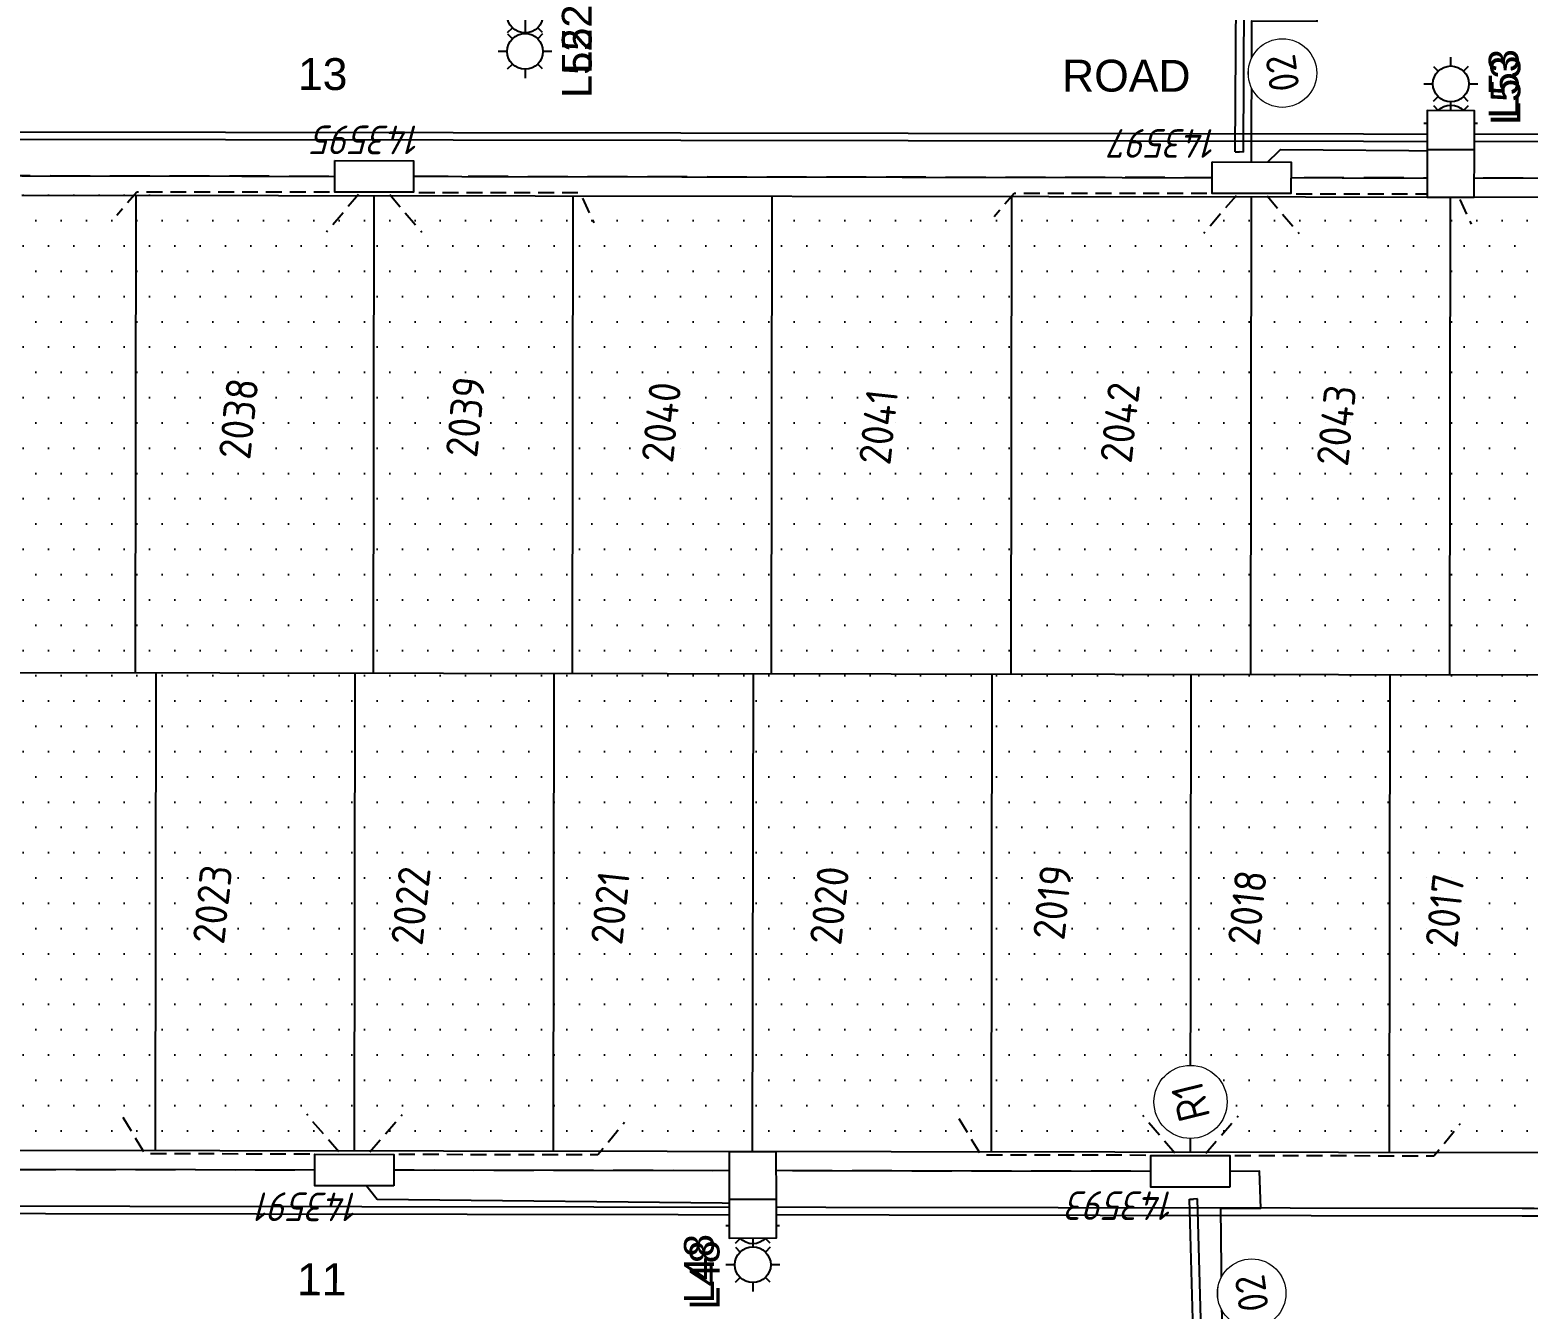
# Model space of a CAD drawing. Extents: x 294483 to 298733, y 6233899 to 6239242.
# Drawn here: x 296407.3 to 296501.4, y 6236481 to 6236561.3 of the extents above; entities that cross this region are included whole.
import ezdxf
from ezdxf.enums import TextEntityAlignment as Align

# ---------------------------------------------------------------- set-up
doc = ezdxf.new("R2010")
doc.units = 0
doc.linetypes.add('DASHED', pattern=[0.75, 0.5, -0.25])
doc.linetypes.add('Trench-Service', pattern=[1.5, 1, -0.5])
for name, color, linetype in [('_User Duct ID', 3, 'Continuous'), ('Duct_SP_NEW', 2, 'Continuous'), ('Equip_SP_SL_NEW', 2, 'Continuous'), ('Mains_LV_NEW_T84', 2, 'Continuous'), ('Notes', 7, 'Continuous'), ('Notes_SL_MISC', 7, 'Continuous'), ('Notes_SP_NEW', 2, 'Continuous'), ('Services_SP_NEW_UG', 2, 'Trench-Service'), ('SupportsOH_SP_TR_HV_LV_SL_EXT', 7, 'Continuous'), ('SupportsUG_SP_LV_NEW', 2, 'Continuous'), ('SupportsUG_SP_LV_SL_NEW', 2, 'Continuous'), ('Trench_SP_NEW', 2, 'Continuous')]:
    doc.layers.add(name, color=color, linetype=linetype)
doc.layers.add('Cadastre Land Parcels_SP_EXT', color=9, linetype='Continuous', lineweight=5)
doc.styles.add('iecARIAL', font='arial.ttf', dxfattribs={"height": 2})
doc.styles.add('ieISOCP', font='isocp.shx')
doc.styles.add('POLE_LABEL', font='arial.ttf')
doc.styles.add('SL_LABEL', font='arial.ttf')
doc.styles.get("Standard").update_dxf_attribs({"font": 'isocp.shx'})
doc.linetypes.add('Cable 4', pattern='A,5.25,-0.1,["o",Standard,S=2,R=0,X=1.5,Y=-0.7],-4', length=9.35)
doc.linetypes.add('Cable New UG', pattern='A,7,-0.25,["x",Standard,S=2,R=0,X=0.2,Y=-0.8],-2.1', length=9.35)

# ---------------------------------------------------------------- blocks, each defined once
blk = doc.blocks.new('PILLAR_NEW')
for tag, height, flags, p in [('ASSET_NUM', 2.5, 8, (2, 4)), ('STREET_CODE', 0.2, 9, (1.5, 2)), ('OWNED_BY', 0.2, 9, (1.5, 1.8)), ('OPERATED_BY', 0.2, 9, (1.5, 1.6))]:
    blk.add_attdef(tag, text='', height=height, dxfattribs=dict(flags=flags)).set_placement(p, align=Align.MIDDLE_LEFT)
blk.add_wipeout([(-2.475, 0.99), (2.475, 0.99), (2.475, -0.99), (-2.475, -0.99)])
at = {"lineweight": -3}
blk.add_lwpolyline([(-2.475, 0.99), (2.475, 0.99), (2.475, -0.99), (-2.475, -0.99)], close=True, dxfattribs=at)
for tag, flags, p in [('STATE', 9, (1.5, 1.2)), ('SUPPORT_TYPE', 9, (1.5, 1)), ('MAINTAINED_BY', 9, (1.5, 1.4)), ('SUBURB', 9, (1.5, 0.2)), ('STREETNAME', 9, (1.5, 0)), ('USAGE', 9, (1.5, 0.8)), ('LEGEND', 9, (1.5, 0.6)), ('PARENT', 9, (1.5, 0.4)), ('Z', 1, (1.5, -0.6)), ('LOCATION', 9, (1.5, -0.2)), ('NOTES', 9, (1.5, -0.4))]:
    blk.add_attdef(tag, text='', height=0.2, dxfattribs=dict(flags=flags)).set_placement(p, align=Align.MIDDLE_LEFT)
blk = doc.blocks.new('*U15')
blk.add_line((0, 0), (0, 0))
for tag, p, flags in [('Z', (0, 0), 1), ('OPERATED_BY', (0, -9.61), 9)]:
    blk.add_attdef(tag, p, '', height=0.2, dxfattribs=dict(flags=flags))
at = {"style": 'SL_LABEL', "flags": 9}
blk.add_attdef('STREET_CODE', text='', height=0.2, dxfattribs=at).set_placement((0, -0.2), align=Align.MIDDLE_LEFT)
for tag, height, flags, p in [('CONSTRUCTED_VOLTAGE', 0.2, 9, (0, -0.4)), ('CONTROL_TYPE', 0.2, 9, (0, -0.6)), ('LANTERN_PURPOSE', 0.2, 9, (0, -0.8)), ('LANTERN_TYPE', 0.2, 9, (0, -1)), ('NO_PHASES', 0.2, 9, (0, -1.2)), ('STATE', 0.2, 9, (0, -2)), ('OPERATING_VOLTAGE', 0.2, 9, (0, -1.4)), ('ORIENTATION', 0.2, 9, (0, -1.6)), ('OWNED_BY', 0.2, 9, (0, -1.8)), ('USAGE', 0.2, 9, (0, -2.2)), ('CEXIST', 0.2, 9, (0, -2.4)), ('CNEW', 0.2, 9, (0, -2.6)), ('LNUMBER', 2.5, 8, (1.2, -2.8)), ('CNUMBER', 0.2, 9, (0, -2.8)), ('CREMOVE', 0.2, 9, (0, -3)), ('CREPLACE', 0.2, 9, (0, -3.2)), ('LKINGHEIGHT', 0.2, 9, (0, -3.4)), ('LBRACKET', 0.2, 9, (0, -3.6)), ('LBRACKETVOCAB', 0.2, 9, (0, -3.8)), ('LCATEGORY', 0.2, 9, (0, -4)), ('LCHARGE1', 0.2, 9, (0, -4.2)), ('LCHARGE1PERCENT', 0.2, 9, (0, -4.4)), ('LCHARGE2', 0.2, 9, (0, -4.6)), ('LCHARGE2PERCENT', 0.2, 9, (0, -4.8)), ('LCHARGE3', 0.2, 9, (0, -5)), ('LCHARGE3PERCENT', 0.2, 9, (0, -5.2)), ('LEXIST', 0.2, 9, (0, -5.4)), ('LLAMP', 0.2, 9, (0, -5.6)), ('LLAMPVOCAB', 0.2, 9, (0, -5.8)), ('LMAST', 0.2, 9, (0, -6)), ('LMASTVOCAB', 0.2, 9, (0, -6.2)), ('LNEW', 0.2, 9, (0, -6.4)), ('LANTNUMBER', 0.2, 9, (0, -6.6)), ('LOUTREACH', 0.2, 9, (0, -7)), ('LOUTREACHVOCAB', 0.2, 9, (0, -7.2)), ('LRATECODE', 0.2, 9, (0, -7.4)), ('LREMOVE', 0.2, 9, (0, -7.6)), ('SUBURB', 0.2, 9, (0, -8.6)), ('STREETNAME', 0.2, 9, (0, -8.8)), ('LREPLACE', 0.2, 9, (0, -7.8)), ('LTYPE', 0.2, 9, (0, -8)), ('LTYPEVOCAB', 0.2, 9, (0, -8.2)), ('LEGEND', 0.2, 9, (0, -8.4)), ('LOCATION', 0.2, 9, (0, -9)), ('NOTES', 0.2, 9, (0, -9.2)), ('MAINTAINED_BY', 0.2, 9, (0, -9.86))]:
    blk.add_attdef(tag, text='', height=height, dxfattribs=dict(flags=flags)).set_placement(p, align=Align.MIDDLE_LEFT)
at = {"color": 82, "lineweight": 25, "true_color": 0x23df20}
blk.add_wipeout([(0, 5.72), (-0.43, 5.65), (-0.86, 5.45), (-1.18, 5.14), (-1.35, 4.86), (-1.5, 4.22), (-1.33, 3.53), (-1.06, 3.16), (-0.61, 2.85), (0, 2.72), (0.67, 2.87), (1.06, 3.16), (1.35, 3.57), (1.5, 4.22), (1.39, 4.77), (1.06, 5.28), (0.64, 5.58)], dxfattribs=at)
for p, q in [((0, 5.72), (0, 6.47)), ((-1.46, 5.68), (-1.06, 5.28)), ((1.46, 5.68), (1.06, 5.28)), ((-2.25, 4.22), (-1.5, 4.22)), ((1.5, 4.22), (2.25, 4.22)), ((-1.46, 2.76), (-1.06, 3.16)), ((0, 0), (0, 2.72)), ((1.46, 2.76), (1.06, 3.16))]:
    blk.add_line(p, q)
blk.add_circle((0, 4.22), 1.5)
blk = doc.blocks.new('COLUMN_NEW')
for tag, height, flags, p in [('ASSET_NUM', 2.5, 8, (2, 2)), ('Z', 0.2, 1, (1.5, -2.8)), ('LOCATION', 0.2, 9, (1.5, -2.2)), ('NOTES', 0.2, 9, (1.5, -2.4)), ('LABEL_ALIGNMENT', 0.2, 9, (1.5, -2.6))]:
    blk.add_attdef(tag, text='', height=height, dxfattribs=dict(flags=flags)).set_placement(p, align=Align.MIDDLE_LEFT)
blk.add_wipeout([(-1.485, -1.485), (1.485, -1.485), (1.485, 1.485), (-1.485, 1.485)])
at = {"lineweight": -3}
blk.add_lwpolyline([(-1.485, -1.485), (1.485, -1.485), (1.485, 1.485), (-1.485, 1.485)], close=True, dxfattribs=at)
at = {"style": 'POLE_LABEL', "flags": 9}
blk.add_attdef('STRUCTURE_PLANT_NUMBER', text='', height=0.2, dxfattribs=at).set_placement((1.5, 0.242), align=Align.MIDDLE_LEFT)
at = {"flags": 9}
for tag, p in [('STREET_CODE', (1.5, 0)), ('STATE', (1.5, -1)), ('COLUMN_TYPE', (1.5, -0.2)), ('OWNED_BY', (1.5, -0.4)), ('OPERATED_BY', (1.5, -0.6)), ('MAINTAINED_BY', (1.5, -0.8)), ('SUBURB', (1.5, -1.8)), ('USAGE', (1.5, -1.2)), ('LEGEND', (1.5, -1.4)), ('PARENT', (1.5, -1.6)), ('STREETNAME', (1.5, -2))]:
    blk.add_attdef(tag, text='', height=0.2, dxfattribs=at).set_placement(p, align=Align.MIDDLE_LEFT)
blk = doc.blocks.new('*U22')
blk.add_line((0, 0), (0, 0))
for tag, p, flags in [('Z', (0, 0), 1), ('OPERATED_BY', (0, -9.61), 9)]:
    blk.add_attdef(tag, p, '', height=0.2, dxfattribs=dict(flags=flags))
at = {"style": 'SL_LABEL', "flags": 9}
blk.add_attdef('STREET_CODE', text='', height=0.2, dxfattribs=at).set_placement((0, -0.2), align=Align.MIDDLE_LEFT)
for tag, height, flags, p in [('CONSTRUCTED_VOLTAGE', 0.2, 9, (0, -0.4)), ('CONTROL_TYPE', 0.2, 9, (0, -0.6)), ('LANTERN_PURPOSE', 0.2, 9, (0, -0.8)), ('LANTERN_TYPE', 0.2, 9, (0, -1)), ('NO_PHASES', 0.2, 9, (0, -1.2)), ('STATE', 0.2, 9, (0, -2)), ('OPERATING_VOLTAGE', 0.2, 9, (0, -1.4)), ('ORIENTATION', 0.2, 9, (0, -1.6)), ('OWNED_BY', 0.2, 9, (0, -1.8)), ('USAGE', 0.2, 9, (0, -2.2)), ('CEXIST', 0.2, 9, (0, -2.4)), ('CNEW', 0.2, 9, (0, -2.6)), ('LNUMBER', 2.5, 8, (1.2, -2.8)), ('CNUMBER', 0.2, 9, (0, -2.8)), ('CREMOVE', 0.2, 9, (0, -3)), ('CREPLACE', 0.2, 9, (0, -3.2)), ('LKINGHEIGHT', 0.2, 9, (0, -3.4)), ('LBRACKET', 0.2, 9, (0, -3.6)), ('LBRACKETVOCAB', 0.2, 9, (0, -3.8)), ('LCATEGORY', 0.2, 9, (0, -4)), ('LCHARGE1', 0.2, 9, (0, -4.2)), ('LCHARGE1PERCENT', 0.2, 9, (0, -4.4)), ('LCHARGE2', 0.2, 9, (0, -4.6)), ('LCHARGE2PERCENT', 0.2, 9, (0, -4.8)), ('LCHARGE3', 0.2, 9, (0, -5)), ('LCHARGE3PERCENT', 0.2, 9, (0, -5.2)), ('LEXIST', 0.2, 9, (0, -5.4)), ('LLAMP', 0.2, 9, (0, -5.6)), ('LLAMPVOCAB', 0.2, 9, (0, -5.8)), ('LMAST', 0.2, 9, (0, -6)), ('LMASTVOCAB', 0.2, 9, (0, -6.2)), ('LNEW', 0.2, 9, (0, -6.4)), ('LANTNUMBER', 0.2, 9, (0, -6.6)), ('LOUTREACH', 0.2, 9, (0, -7)), ('LOUTREACHVOCAB', 0.2, 9, (0, -7.2)), ('LRATECODE', 0.2, 9, (0, -7.4)), ('LREMOVE', 0.2, 9, (0, -7.6)), ('SUBURB', 0.2, 9, (0, -8.6)), ('STREETNAME', 0.2, 9, (0, -8.8)), ('LREPLACE', 0.2, 9, (0, -7.8)), ('LTYPE', 0.2, 9, (0, -8)), ('LTYPEVOCAB', 0.2, 9, (0, -8.2)), ('LEGEND', 0.2, 9, (0, -8.4)), ('LOCATION', 0.2, 9, (0, -9)), ('NOTES', 0.2, 9, (0, -9.2)), ('MAINTAINED_BY', 0.2, 9, (0, -9.86))]:
    blk.add_attdef(tag, text='', height=height, dxfattribs=dict(flags=flags)).set_placement(p, align=Align.MIDDLE_LEFT)
at = {"color": 82, "lineweight": 25, "true_color": 0x23df20}
blk.add_wipeout([(0, 5.72), (-0.43, 5.65), (-0.86, 5.45), (-1.18, 5.14), (-1.35, 4.86), (-1.5, 4.22), (-1.33, 3.53), (-1.06, 3.16), (-0.61, 2.85), (0, 2.72), (0.67, 2.87), (1.06, 3.16), (1.35, 3.57), (1.5, 4.22), (1.39, 4.77), (1.06, 5.28), (0.64, 5.58)], dxfattribs=at)
for p, q in [((0, 5.72), (0, 6.47)), ((-1.46, 5.68), (-1.06, 5.28)), ((1.46, 5.68), (1.06, 5.28)), ((-2.25, 4.22), (-1.5, 4.22)), ((1.5, 4.22), (2.25, 4.22)), ((-1.46, 2.76), (-1.06, 3.16)), ((0, 0), (0, 2.72)), ((1.46, 2.76), (1.06, 3.16))]:
    blk.add_line(p, q)
blk.add_circle((0, 4.22), 1.5)
blk = doc.blocks.new('*U106')
blk.add_line((0, 0), (0, 0))
for tag, p, flags in [('Z', (0, 0), 1), ('OPERATED_BY', (0, -9.61), 9)]:
    blk.add_attdef(tag, p, '', height=0.2, dxfattribs=dict(flags=flags))
at = {"style": 'SL_LABEL', "flags": 9}
blk.add_attdef('STREET_CODE', text='', height=0.2, dxfattribs=at).set_placement((0, -0.2), align=Align.MIDDLE_LEFT)
for tag, height, flags, p in [('CONSTRUCTED_VOLTAGE', 0.2, 9, (0, -0.4)), ('CONTROL_TYPE', 0.2, 9, (0, -0.6)), ('LANTERN_PURPOSE', 0.2, 9, (0, -0.8)), ('LANTERN_TYPE', 0.2, 9, (0, -1)), ('NO_PHASES', 0.2, 9, (0, -1.2)), ('STATE', 0.2, 9, (0, -2)), ('OPERATING_VOLTAGE', 0.2, 9, (0, -1.4)), ('ORIENTATION', 0.2, 9, (0, -1.6)), ('OWNED_BY', 0.2, 9, (0, -1.8)), ('USAGE', 0.2, 9, (0, -2.2)), ('CEXIST', 0.2, 9, (0, -2.4)), ('CNEW', 0.2, 9, (0, -2.6)), ('LNUMBER', 2.5, 8, (1.2, -2.8)), ('CNUMBER', 0.2, 9, (0, -2.8)), ('CREMOVE', 0.2, 9, (0, -3)), ('CREPLACE', 0.2, 9, (0, -3.2)), ('LKINGHEIGHT', 0.2, 9, (0, -3.4)), ('LBRACKET', 0.2, 9, (0, -3.6)), ('LBRACKETVOCAB', 0.2, 9, (0, -3.8)), ('LCATEGORY', 0.2, 9, (0, -4)), ('LCHARGE1', 0.2, 9, (0, -4.2)), ('LCHARGE1PERCENT', 0.2, 9, (0, -4.4)), ('LCHARGE2', 0.2, 9, (0, -4.6)), ('LCHARGE2PERCENT', 0.2, 9, (0, -4.8)), ('LCHARGE3', 0.2, 9, (0, -5)), ('LCHARGE3PERCENT', 0.2, 9, (0, -5.2)), ('LEXIST', 0.2, 9, (0, -5.4)), ('LLAMP', 0.2, 9, (0, -5.6)), ('LLAMPVOCAB', 0.2, 9, (0, -5.8)), ('LMAST', 0.2, 9, (0, -6)), ('LMASTVOCAB', 0.2, 9, (0, -6.2)), ('LNEW', 0.2, 9, (0, -6.4)), ('LANTNUMBER', 0.2, 9, (0, -6.6)), ('LOUTREACH', 0.2, 9, (0, -7)), ('LOUTREACHVOCAB', 0.2, 9, (0, -7.2)), ('LRATECODE', 0.2, 9, (0, -7.4)), ('LREMOVE', 0.2, 9, (0, -7.6)), ('SUBURB', 0.2, 9, (0, -8.6)), ('STREETNAME', 0.2, 9, (0, -8.8)), ('LREPLACE', 0.2, 9, (0, -7.8)), ('LTYPE', 0.2, 9, (0, -8)), ('LTYPEVOCAB', 0.2, 9, (0, -8.2)), ('LEGEND', 0.2, 9, (0, -8.4)), ('LOCATION', 0.2, 9, (0, -9)), ('NOTES', 0.2, 9, (0, -9.2)), ('MAINTAINED_BY', 0.2, 9, (0, -9.86))]:
    blk.add_attdef(tag, text='', height=height, dxfattribs=dict(flags=flags)).set_placement(p, align=Align.MIDDLE_LEFT)
at = {"color": 82, "lineweight": 25, "true_color": 0x23df20}
blk.add_wipeout([(0, 5.72), (-0.43, 5.65), (-0.86, 5.45), (-1.18, 5.14), (-1.35, 4.86), (-1.5, 4.22), (-1.33, 3.53), (-1.06, 3.16), (-0.61, 2.85), (0, 2.72), (0.67, 2.87), (1.06, 3.16), (1.35, 3.57), (1.5, 4.22), (1.39, 4.77), (1.06, 5.28), (0.64, 5.58)], dxfattribs=at)
for p, q in [((0, 5.72), (0, 6.47)), ((-1.46, 5.68), (-1.06, 5.28)), ((1.46, 5.68), (1.06, 5.28)), ((-2.25, 4.22), (-1.5, 4.22)), ((1.5, 4.22), (2.25, 4.22)), ((-1.46, 2.76), (-1.06, 3.16)), ((0, 0), (0, 2.72)), ((1.46, 2.76), (1.06, 3.16))]:
    blk.add_line(p, q)
blk.add_circle((0, 4.22), 1.5)
blk = doc.blocks.new('*U112')
blk.add_line((0, 0), (0, 0))
for tag, p, flags in [('Z', (0, 0), 1), ('OPERATED_BY', (0, -9.61), 9)]:
    blk.add_attdef(tag, p, '', height=0.2, dxfattribs=dict(flags=flags))
at = {"style": 'SL_LABEL', "flags": 9}
blk.add_attdef('STREET_CODE', text='', height=0.2, dxfattribs=at).set_placement((0, -0.2), align=Align.MIDDLE_LEFT)
for tag, height, flags, p in [('CONSTRUCTED_VOLTAGE', 0.2, 9, (0, -0.4)), ('CONTROL_TYPE', 0.2, 9, (0, -0.6)), ('LANTERN_PURPOSE', 0.2, 9, (0, -0.8)), ('LANTERN_TYPE', 0.2, 9, (0, -1)), ('NO_PHASES', 0.2, 9, (0, -1.2)), ('STATE', 0.2, 9, (0, -2)), ('OPERATING_VOLTAGE', 0.2, 9, (0, -1.4)), ('ORIENTATION', 0.2, 9, (0, -1.6)), ('OWNED_BY', 0.2, 9, (0, -1.8)), ('USAGE', 0.2, 9, (0, -2.2)), ('CEXIST', 0.2, 9, (0, -2.4)), ('CNEW', 0.2, 9, (0, -2.6)), ('LNUMBER', 2.5, 8, (1.2, -2.8)), ('CNUMBER', 0.2, 9, (0, -2.8)), ('CREMOVE', 0.2, 9, (0, -3)), ('CREPLACE', 0.2, 9, (0, -3.2)), ('LKINGHEIGHT', 0.2, 9, (0, -3.4)), ('LBRACKET', 0.2, 9, (0, -3.6)), ('LBRACKETVOCAB', 0.2, 9, (0, -3.8)), ('LCATEGORY', 0.2, 9, (0, -4)), ('LCHARGE1', 0.2, 9, (0, -4.2)), ('LCHARGE1PERCENT', 0.2, 9, (0, -4.4)), ('LCHARGE2', 0.2, 9, (0, -4.6)), ('LCHARGE2PERCENT', 0.2, 9, (0, -4.8)), ('LCHARGE3', 0.2, 9, (0, -5)), ('LCHARGE3PERCENT', 0.2, 9, (0, -5.2)), ('LEXIST', 0.2, 9, (0, -5.4)), ('LLAMP', 0.2, 9, (0, -5.6)), ('LLAMPVOCAB', 0.2, 9, (0, -5.8)), ('LMAST', 0.2, 9, (0, -6)), ('LMASTVOCAB', 0.2, 9, (0, -6.2)), ('LNEW', 0.2, 9, (0, -6.4)), ('LANTNUMBER', 0.2, 9, (0, -6.6)), ('LOUTREACH', 0.2, 9, (0, -7)), ('LOUTREACHVOCAB', 0.2, 9, (0, -7.2)), ('LRATECODE', 0.2, 9, (0, -7.4)), ('LREMOVE', 0.2, 9, (0, -7.6)), ('SUBURB', 0.2, 9, (0, -8.6)), ('STREETNAME', 0.2, 9, (0, -8.8)), ('LREPLACE', 0.2, 9, (0, -7.8)), ('LTYPE', 0.2, 9, (0, -8)), ('LTYPEVOCAB', 0.2, 9, (0, -8.2)), ('LEGEND', 0.2, 9, (0, -8.4)), ('LOCATION', 0.2, 9, (0, -9)), ('NOTES', 0.2, 9, (0, -9.2)), ('MAINTAINED_BY', 0.2, 9, (0, -9.86))]:
    blk.add_attdef(tag, text='', height=height, dxfattribs=dict(flags=flags)).set_placement(p, align=Align.MIDDLE_LEFT)
at = {"color": 82, "lineweight": 25, "true_color": 0x23df20}
blk.add_wipeout([(0, 5.72), (-0.43, 5.65), (-0.86, 5.45), (-1.18, 5.14), (-1.35, 4.86), (-1.5, 4.22), (-1.33, 3.53), (-1.06, 3.16), (-0.61, 2.85), (0, 2.72), (0.67, 2.87), (1.06, 3.16), (1.35, 3.57), (1.5, 4.22), (1.39, 4.77), (1.06, 5.28), (0.64, 5.58)], dxfattribs=at)
for p, q in [((0, 5.72), (0, 6.47)), ((-1.46, 5.68), (-1.06, 5.28)), ((1.46, 5.68), (1.06, 5.28)), ((-2.25, 4.22), (-1.5, 4.22)), ((1.5, 4.22), (2.25, 4.22)), ((-1.46, 2.76), (-1.06, 3.16)), ((0, 0), (0, 2.72)), ((1.46, 2.76), (1.06, 3.16))]:
    blk.add_line(p, q)
blk.add_circle((0, 4.22), 1.5)
blk = doc.blocks.new('*U113')
blk.add_line((0, 0), (0, 0))
for tag, p, flags in [('Z', (0, 0), 1), ('OPERATED_BY', (0, -9.61), 9)]:
    blk.add_attdef(tag, p, '', height=0.2, dxfattribs=dict(flags=flags))
at = {"style": 'SL_LABEL', "flags": 9}
blk.add_attdef('STREET_CODE', text='', height=0.2, dxfattribs=at).set_placement((0, -0.2), align=Align.MIDDLE_LEFT)
for tag, height, flags, p in [('CONSTRUCTED_VOLTAGE', 0.2, 9, (0, -0.4)), ('CONTROL_TYPE', 0.2, 9, (0, -0.6)), ('LANTERN_PURPOSE', 0.2, 9, (0, -0.8)), ('LANTERN_TYPE', 0.2, 9, (0, -1)), ('NO_PHASES', 0.2, 9, (0, -1.2)), ('STATE', 0.2, 9, (0, -2)), ('OPERATING_VOLTAGE', 0.2, 9, (0, -1.4)), ('ORIENTATION', 0.2, 9, (0, -1.6)), ('OWNED_BY', 0.2, 9, (0, -1.8)), ('USAGE', 0.2, 9, (0, -2.2)), ('CEXIST', 0.2, 9, (0, -2.4)), ('CNEW', 0.2, 9, (0, -2.6)), ('LNUMBER', 2.5, 8, (1.2, -2.8)), ('CNUMBER', 0.2, 9, (0, -2.8)), ('CREMOVE', 0.2, 9, (0, -3)), ('CREPLACE', 0.2, 9, (0, -3.2)), ('LKINGHEIGHT', 0.2, 9, (0, -3.4)), ('LBRACKET', 0.2, 9, (0, -3.6)), ('LBRACKETVOCAB', 0.2, 9, (0, -3.8)), ('LCATEGORY', 0.2, 9, (0, -4)), ('LCHARGE1', 0.2, 9, (0, -4.2)), ('LCHARGE1PERCENT', 0.2, 9, (0, -4.4)), ('LCHARGE2', 0.2, 9, (0, -4.6)), ('LCHARGE2PERCENT', 0.2, 9, (0, -4.8)), ('LCHARGE3', 0.2, 9, (0, -5)), ('LCHARGE3PERCENT', 0.2, 9, (0, -5.2)), ('LEXIST', 0.2, 9, (0, -5.4)), ('LLAMP', 0.2, 9, (0, -5.6)), ('LLAMPVOCAB', 0.2, 9, (0, -5.8)), ('LMAST', 0.2, 9, (0, -6)), ('LMASTVOCAB', 0.2, 9, (0, -6.2)), ('LNEW', 0.2, 9, (0, -6.4)), ('LANTNUMBER', 0.2, 9, (0, -6.6)), ('LOUTREACH', 0.2, 9, (0, -7)), ('LOUTREACHVOCAB', 0.2, 9, (0, -7.2)), ('LRATECODE', 0.2, 9, (0, -7.4)), ('LREMOVE', 0.2, 9, (0, -7.6)), ('SUBURB', 0.2, 9, (0, -8.6)), ('STREETNAME', 0.2, 9, (0, -8.8)), ('LREPLACE', 0.2, 9, (0, -7.8)), ('LTYPE', 0.2, 9, (0, -8)), ('LTYPEVOCAB', 0.2, 9, (0, -8.2)), ('LEGEND', 0.2, 9, (0, -8.4)), ('LOCATION', 0.2, 9, (0, -9)), ('NOTES', 0.2, 9, (0, -9.2)), ('MAINTAINED_BY', 0.2, 9, (0, -9.86))]:
    blk.add_attdef(tag, text='', height=height, dxfattribs=dict(flags=flags)).set_placement(p, align=Align.MIDDLE_LEFT)
at = {"color": 82, "lineweight": 25, "true_color": 0x23df20}
blk.add_wipeout([(0, 5.72), (-0.43, 5.65), (-0.86, 5.45), (-1.18, 5.14), (-1.35, 4.86), (-1.5, 4.22), (-1.33, 3.53), (-1.06, 3.16), (-0.61, 2.85), (0, 2.72), (0.67, 2.87), (1.06, 3.16), (1.35, 3.57), (1.5, 4.22), (1.39, 4.77), (1.06, 5.28), (0.64, 5.58)], dxfattribs=at)
for p, q in [((0, 5.72), (0, 6.47)), ((-1.46, 5.68), (-1.06, 5.28)), ((1.46, 5.68), (1.06, 5.28)), ((-2.25, 4.22), (-1.5, 4.22)), ((1.5, 4.22), (2.25, 4.22)), ((-1.46, 2.76), (-1.06, 3.16)), ((0, 0), (0, 2.72)), ((1.46, 2.76), (1.06, 3.16))]:
    blk.add_line(p, q)
blk.add_circle((0, 4.22), 1.5)
blk = doc.blocks.new('DUCT_INDICATOR')
at = {"color": 7, "lineweight": 9}
blk.add_attdef('CODE', text='', height=1.8, dxfattribs=at).set_placement((-4.4, 4.91), align=Align.MIDDLE_CENTER)
at = {"color": 7, "linetype": 'Continuous'}
blk.add_wipeout([(0, 2.87), (-0.98, 2.7), (-1.6, 2.39), (-2.18, 1.88), (-2.67, 1.06), (-2.87, 0), (-2.74, -0.87), (-2.4, -1.58), (-1.97, -2.09), (-1.13, -2.64), (-0.48, -2.83), (0.75, -2.78), (1.67, -2.34), (2.39, -1.59), (2.69, -1), (2.84, -0.42), (2.87, 0), (2.82, 0.56), (2.68, 1.05), (2.49, 1.44), (2.19, 1.86), (1.81, 2.23), (1.32, 2.55), (0.85, 2.75)], dxfattribs=at)
at = {"color": 7, "lineweight": 18}
blk.add_circle((0, 0), 2.87, dxfattribs=at)
at = {"color": 7, "lineweight": 9, "flags": 1}
blk.add_attdef('Z', (0, 0), '', height=0.2, dxfattribs=at)

msp = doc.modelspace()

# ---------------------------------------------------------------- hatches: boundary and pattern name
at = {"layer": 'Notes'}
h = msp.add_hatch(dxfattribs=at)
h.set_pattern_fill('DOTS', color=256)
h.paths.add_polyline_path([(296400.2418, 6236520.92431), (296387.74181, 6236520.94278), (296387.6975, 6236490.94284), (296389.18196, 6236490.94478), (296389.18196, 6236490.94062), (296400.19748, 6236490.92434)], flags=17)
h.paths.add_polyline_path([(296413.97532, 6236550.90406), (296406.79533, 6236550.91466), (296398.92534, 6236550.92629), (296398.88103, 6236520.92632), (296400.2418, 6236520.92431), (296413.93101, 6236520.90409)], flags=0)
h.paths.add_polyline_path([(296398.92534, 6236550.92629), (296386.42535, 6236550.94475), (296386.38104, 6236520.94479), (296398.88103, 6236520.92632)], flags=16)
h.paths.add_polyline_path([(296413.97532, 6236550.90406), (296406.79533, 6236550.91466), (296398.92534, 6236550.92629), (296398.88103, 6236520.92632), (296413.93101, 6236520.90409)], flags=16)
h = msp.add_hatch(dxfattribs=at)
h.set_pattern_fill('DOTS', color=256)
h.paths.add_polyline_path([(296415.24178, 6236520.90215), (296400.2418, 6236520.92431), (296400.19748, 6236490.92434), (296415.19747, 6236490.90219)], flags=17)
h.paths.add_polyline_path([(296428.92531, 6236550.88198), (296413.97532, 6236550.90406), (296413.93101, 6236520.90409), (296415.24178, 6236520.90215), (296427.74177, 6236520.88369), (296428.88099, 6236520.88201)], flags=16)
h.paths.add_polyline_path([(296413.97532, 6236550.90406), (296406.79533, 6236550.91466), (296398.92534, 6236550.92629), (296398.88103, 6236520.92632), (296400.2418, 6236520.92431), (296413.93101, 6236520.90409)], flags=0)
h.paths.add_polyline_path([(296413.97532, 6236550.90406), (296406.79533, 6236550.91466), (296398.92534, 6236550.92629), (296398.88103, 6236520.92632), (296413.93101, 6236520.90409)], flags=16)
h = msp.add_hatch(dxfattribs=at)
h.set_pattern_fill('DOTS', color=256)
h.paths.add_polyline_path([(296428.92531, 6236550.88198), (296413.97532, 6236550.90406), (296413.93101, 6236520.90409), (296415.24178, 6236520.90215), (296427.74177, 6236520.88369), (296428.88099, 6236520.88201)], flags=16)
h.paths.add_polyline_path([(296441.42529, 6236550.86351), (296428.92531, 6236550.88198), (296428.88099, 6236520.88201), (296440.24175, 6236520.86523), (296441.38098, 6236520.86354)], flags=17)
h = msp.add_hatch(dxfattribs=at)
h.set_pattern_fill('DOTS', color=256)
h.paths.add_polyline_path([(296440.24175, 6236520.86523), (296427.74177, 6236520.88369), (296427.69745, 6236490.88372), (296440.19744, 6236490.86526)], flags=17)
h.paths.add_polyline_path([(296428.92531, 6236550.88198), (296413.97532, 6236550.90406), (296413.93101, 6236520.90409), (296415.24178, 6236520.90215), (296427.74177, 6236520.88369), (296428.88099, 6236520.88201)], flags=16)
h = msp.add_hatch(dxfattribs=at)
h.set_pattern_fill('DOTS', color=256)
h.paths.add_polyline_path([(296427.74177, 6236520.88369), (296415.24178, 6236520.90215), (296415.19747, 6236490.90219), (296427.69745, 6236490.88372)], flags=17)
h.paths.add_polyline_path([(296428.92531, 6236550.88198), (296413.97532, 6236550.90406), (296413.93101, 6236520.90409), (296415.24178, 6236520.90215), (296427.74177, 6236520.88369), (296428.88099, 6236520.88201)], flags=16)
h = msp.add_hatch(dxfattribs=at)
h.set_pattern_fill('DOTS', color=256)
h.paths.add_polyline_path([(296453.92528, 6236550.84505), (296441.42529, 6236550.86351), (296441.38098, 6236520.86354), (296452.74174, 6236520.84676), (296453.88097, 6236520.84508)], flags=17)
h = msp.add_hatch(dxfattribs=at)
h.set_pattern_fill('DOTS', color=256)
h.paths.add_polyline_path([(296468.97526, 6236550.82282), (296453.92528, 6236550.84505), (296453.88097, 6236520.84508), (296467.74172, 6236520.82461), (296468.93095, 6236520.82285)], flags=17)
h = msp.add_hatch(dxfattribs=at)
h.set_pattern_fill('DOTS', color=256)
h.paths.add_polyline_path([(296484.02525, 6236550.80059), (296468.97526, 6236550.82282), (296468.93095, 6236520.82285), (296480.24171, 6236520.80614), (296483.98093, 6236520.80062)], flags=17)
h = msp.add_hatch(dxfattribs=at)
h.set_pattern_fill('DOTS', color=256)
h.paths.add_polyline_path([(296496.52523, 6236550.78212), (296484.02525, 6236550.80059), (296483.98093, 6236520.80062), (296492.74169, 6236520.78768), (296496.48092, 6236520.78215)], flags=17)
h = msp.add_hatch(dxfattribs=at)
h.set_pattern_fill('DOTS', color=256)
h.paths.add_polyline_path([(296516.42521, 6236550.75273), (296496.52523, 6236550.78212), (296496.48092, 6236520.78215), (296505.24168, 6236520.76921), (296510.328, 6236520.5931), (296513.31034, 6236535.34512)])
h = msp.add_hatch(dxfattribs=at)
h.set_pattern_fill('DOTS', color=256)
h.paths.add_polyline_path([(296452.74174, 6236520.84676), (296440.24175, 6236520.86523), (296440.19744, 6236490.86526), (296452.69742, 6236490.8468)], flags=17)
h = msp.add_hatch(dxfattribs=at)
h.set_pattern_fill('DOTS', color=256)
h.paths.add_polyline_path([(296467.74172, 6236520.82461), (296452.74174, 6236520.84676), (296452.69742, 6236490.8468), (296467.69741, 6236490.82464)], flags=17)
h = msp.add_hatch(dxfattribs=at)
h.set_pattern_fill('DOTS', color=256)
h.paths.add_polyline_path([(296480.24171, 6236520.80614), (296467.74172, 6236520.82461), (296467.69741, 6236490.82464), (296480.19739, 6236490.80617)], flags=17)
h = msp.add_hatch(dxfattribs=at)
h.set_pattern_fill('DOTS', color=256)
h.paths.add_polyline_path([(296492.74169, 6236520.78768), (296480.24171, 6236520.80614), (296480.19739, 6236490.80617), (296492.69738, 6236490.78771)], flags=17)
h = msp.add_hatch(dxfattribs=at)
h.set_pattern_fill('DOTS', color=256)
h.paths.add_polyline_path([(296505.24168, 6236520.76921), (296492.74169, 6236520.78768), (296492.69738, 6236490.78771), (296504.19027, 6236490.77073), (296505.19728, 6236490.7101)])

# ---------------------------------------------------------------- linework, layer by layer
at = {"layer": 'Cadastre Land Parcels_SP_EXT'}
for p, q in [((296406.79533, 6236550.91466), (296536.63619, 6236550.72287)), ((296413.93101, 6236520.90409), (296413.97532, 6236550.90406)), ((296428.88099, 6236520.88201), (296428.92531, 6236550.88198)), ((296441.38098, 6236520.86354), (296441.42529, 6236550.86351)), ((296453.88097, 6236520.84508), (296453.92528, 6236550.84505)), ((296468.93095, 6236520.82285), (296468.97526, 6236550.82282)), ((296483.98093, 6236520.80062), (296484.02525, 6236550.80059)), ((296496.48092, 6236520.78215), (296496.52523, 6236550.78212)), ((296505.24168, 6236520.76921), (296343.88109, 6236521.00756)), ((296415.19747, 6236490.90687), (296415.24179, 6236520.90684)), ((296427.69746, 6236490.88841), (296427.74177, 6236520.88838)), ((296440.19744, 6236490.86994), (296440.24176, 6236520.86991)), ((296452.69743, 6236490.85148), (296452.74175, 6236520.85145)), ((296467.69741, 6236490.82932), (296467.74173, 6236520.82929)), ((296480.1974, 6236490.81086), (296480.24172, 6236520.81083)), ((296492.69739, 6236490.7924), (296492.7417, 6236520.79236)), ((296504.19027, 6236490.77073), (296348.88342, 6236491.00014))]:
    msp.add_line(p, q, dxfattribs=at)
at = {"layer": 'Duct_SP_NEW'}
for p, q in [((296483.00271, 6236553.6205), (296483.053, 6236563.30298)), ((296483.5227, 6236553.6178), (296483.573, 6236563.30028)), ((296483.00271, 6236553.6205), (296483.2627, 6236553.61915)), ((296483.5227, 6236553.6178), (296483.2627, 6236553.61915)), ((296480.12121, 6236487.86121), (296480.38111, 6236487.86845)), ((296480.4514, 6236476.00489), (296480.12121, 6236487.86121)), ((296480.64101, 6236487.87569), (296480.38111, 6236487.86845)), ((296480.9712, 6236476.01937), (296480.64101, 6236487.87569))]:
    msp.add_line(p, q, dxfattribs=at)
at = {"layer": 'Mains_LV_NEW_T84', "color": 170, "linetype": 'Cable New UG', "ltscale": 0.75}
for p, q in [((296406.7971, 6236552.11466), (296536.63796, 6236551.92287)), ((296480.1967, 6236489.60617), (296348.9525, 6236489.80004))]:
    msp.add_line(p, q, dxfattribs=at)
at = {"layer": 'Mains_LV_NEW_T84', "color": 170, "linetype": 'Cable New UG', "ltscale": 0.75, "flags": 128}
msp.add_lwpolyline([(296484.03003, 6236552.00055), (296484.04458, 6236561.84603), (296488.15433, 6236561.82454), (296488.21769, 6236565.56934), (296480.81901, 6236565.59097)], dxfattribs=at)
at = {"layer": 'Mains_LV_NEW_T84', "color": 150, "linetype": 'Cable 4', "ltscale": 0.5, "flags": 128}
for points in [[(296484.03003, 6236552.00055), (296485.84051, 6236553.76794), (296496.5742, 6236553.69929), (296496.5742, 6236553.69929), (296496.5742, 6236553.69929), (296496.5742, 6236553.69929)], [(296427.67333, 6236489.68376), (296429.10664, 6236487.8621), (296452.7419, 6236487.61613), (296452.7419, 6236487.61613), (296452.7419, 6236487.61613), (296452.7419, 6236487.61613)]]:
    msp.add_lwpolyline(points, dxfattribs=at)
at = {"layer": 'Mains_LV_NEW_T84', "color": 170, "linetype": 'Cable New UG', "ltscale": 0.75}
msp.add_lwpolyline([(296482.22574, 6236476.11016), (296482.10231, 6236487.30337), (296484.60539, 6236487.29967), (296484.51987, 6236489.63148), (296480.17327, 6236489.60621)], dxfattribs=at)
at = {"layer": 'Notes'}
for p, q in [((296413.93101, 6236520.90409), (296413.97532, 6236550.90406)), ((296441.38098, 6236520.86354), (296441.42529, 6236550.86351)), ((296453.88097, 6236520.84508), (296453.92528, 6236550.84505)), ((296468.93095, 6236520.82285), (296468.97526, 6236550.82282)), ((296505.24168, 6236520.76921), (296343.88109, 6236521.00756)), ((296415.19747, 6236490.90687), (296415.24179, 6236520.90684)), ((296440.19744, 6236490.86994), (296440.24176, 6236520.86991)), ((296467.69741, 6236490.82932), (296467.74173, 6236520.82929)), ((296492.69739, 6236490.7924), (296492.7417, 6236520.79236))]:
    msp.add_line(p, q, dxfattribs=at)
at = {"layer": 'Notes', "color": 254, "true_color": 0xd1d1d1, "flags": 128}
for points in [[(296533.94281, 6236554.67684), (296376.67298, 6236554.90914, -0.15972766), (296344.69001, 6236565.44611, 0.30010258), (296334.2974, 6236565.98633, -0.08060361), (296310.69151, 6236556.8221, 0.41088879), (296303.39115, 6236545.71895), (296307.25603, 6236526.4635, -0.01351797), (296313.19194, 6236492.09972, 0.40616914), (296323.64229, 6236484.07), (296343.00894, 6236486.33593, -0.02949592), (296355.2542, 6236487.04077), (296501.0158, 6236486.82543, -0.01466629), (296507.1157, 6236486.63745)], [(296507.14274, 6236487.08663, 0.01466629), (296501.01646, 6236487.27543), (296355.25486, 6236487.49077, 0.02949592), (296342.95664, 6236486.78288), (296323.59, 6236484.51695, -0.40616914), (296313.63729, 6236492.16431, 0.01351797), (296307.69723, 6236526.55205), (296303.83235, 6236545.8075, -0.41088879), (296310.78507, 6236556.38193, 0.08060361), (296334.52534, 6236565.59833, -0.30010258), (296344.42306, 6236565.08384, 0.15972766), (296376.67231, 6236554.45914), (296533.94214, 6236554.22684)]]:
    msp.add_lwpolyline(points, format="xyb", dxfattribs=at)
at = {"layer": 'Services_SP_NEW_UG', "flags": 128}
for points in [[(296428.9301, 6236552.08194), (296426.45364, 6236551.09559), (296426.45362, 6236551.08559), (296414.02622, 6236551.10058), (296412.76991, 6236549.63452)], [(296428.9301, 6236552.08194), (296425.92493, 6236548.58637)], [(296428.9301, 6236552.08194), (296431.92492, 6236548.57751)], [(296428.9301, 6236552.08194), (296431.40363, 6236551.08828), (296431.40362, 6236551.07828), (296441.83868, 6236551.06556), (296442.71473, 6236549.17226)], [(296484.03003, 6236552.00055), (296481.55358, 6236551.0142), (296481.55356, 6236551.0042), (296469.12616, 6236551.01919), (296467.86985, 6236549.55313)], [(296484.03003, 6236552.00055), (296481.02487, 6236548.50498)], [(296484.03003, 6236552.00055), (296487.02486, 6236548.49612)], [(296484.03003, 6236552.00055), (296486.50357, 6236551.00689), (296486.50356, 6236550.99689), (296496.93862, 6236550.98417), (296497.81467, 6236549.09087)], [(296427.68505, 6236489.68843), (296425.21152, 6236490.68208), (296425.21153, 6236490.69208), (296414.54441, 6236490.70784), (296413.02954, 6236493.21649)], [(296427.68505, 6236489.68843), (296424.69023, 6236493.19285)], [(296427.68505, 6236489.68843), (296430.69022, 6236493.18399)], [(296427.68505, 6236489.68843), (296430.16151, 6236490.67477), (296430.16153, 6236490.68477), (296442.97776, 6236490.66584), (296444.64945, 6236492.69347)], [(296480.185, 6236489.61088), (296477.71146, 6236490.60453), (296477.71147, 6236490.61453), (296467.04436, 6236490.63029), (296465.52949, 6236493.13894)], [(296480.185, 6236489.61088), (296477.19017, 6236493.1153)], [(296480.185, 6236489.61088), (296483.19016, 6236493.10644)], [(296480.185, 6236489.61088), (296482.66145, 6236490.59722), (296482.66147, 6236490.60722), (296495.4777, 6236490.58829), (296497.1494, 6236492.61592)]]:
    msp.add_lwpolyline(points, dxfattribs=at)
at = {"layer": 'Trench_SP_NEW', "color": 160, "linetype": 'DASHED', "ltscale": 5}
msp.add_line((296480.1967, 6236489.60617), (296348.9525, 6236489.80004), dxfattribs=at)
at = {"layer": 'Trench_SP_NEW', "color": 160, "linetype": 'DASHED', "ltscale": 5, "flags": 128}
msp.add_lwpolyline([(296552.47524, 6236542.54783), (296546.97471, 6236551.30256), (296536.63796, 6236551.92287), (296406.7971, 6236552.11466), (296376.66895, 6236552.15917, -0.14901783), (296344.96278, 6236561.88101), (296344.96278, 6236561.88101)], format="xyb", dxfattribs=at)

# ---------------------------------------------------------------- texts
at = {"layer": 'Notes', "style": 'iecARIAL'}
for s, p in [('ROAD                             13', (296393.56099, 6236557.57434)), ('ROAD                             11', (296393.49884, 6236481.88928))]:
    msp.add_text(s, height=2, rotation=359.8897571, dxfattribs=at).set_placement(p)
at = {"layer": 'Notes', "linetype": 'Continuous', "lineweight": 25, "style": 'ieISOCP'}
for s, p in [('2038', (296421.1348, 6236534.24513)), ('2039', (296435.38599, 6236534.36936)), ('2040', (296447.6863, 6236534.03738)), ('2042', (296476.49166, 6236534.01461)), ('2043', (296490.07796, 6236533.82091)), ('2041', (296461.33971, 6236533.89972)), ('2023', (296419.50205, 6236503.80706)), ('2022', (296431.95775, 6236503.7327)), ('2020', (296458.25201, 6236503.75026)), ('2019', (296472.2677, 6236504.06639)), ('2021', (296444.50202, 6236503.77043)), ('2018', (296484.50198, 6236503.71182)), ('2017', (296496.91339, 6236503.58141))]:
    msp.add_text(s, height=2, rotation=83.83, dxfattribs=at).set_placement(p)

# ---------------------------------------------------------------- next in the draw order: block references
at = {"layer": 'Equip_SP_SL_NEW', "linetype": 'Continuous'}
ref = msp.add_blockref('*U22', (296438.4049, 6236565.38299), dxfattribs=dict(at, xscale=0.75, yscale=0.75, zscale=0.75, rotation=179.9999999583411))
ref.add_attrib('ASSET_NUM', 'L52', dxfattribs={"layer": 'SupportsOH_SP_TR_HV_LV_SL_EXT', "height": 1.875, "rotation": 90, "style": 'SL_LABEL'}).set_placement((296441.65318, 6236558.51568), align=Align.MIDDLE_LEFT)
ref = msp.add_blockref('*U22', (296496.53444, 6236552.2671), dxfattribs=dict(at, xscale=0.7500000000000001, yscale=0.7500000000000001, zscale=0.7500000000000001, rotation=359.9153666188262))
ref.add_attrib('ASSET_NUM', 'L53', dxfattribs={"layer": 'SupportsOH_SP_TR_HV_LV_SL_EXT', "height": 1.875, "rotation": 90, "style": 'SL_LABEL'}).set_placement((296499.85762, 6236555.71399), align=Align.MIDDLE_LEFT)
ref = msp.add_blockref('*U15', (296452.69882, 6236489.35714), dxfattribs=dict(at, xscale=0.75, yscale=0.75, zscale=0.75, rotation=180.0748267051431))
ref.add_attrib('ASSET_NUM', 'L48', dxfattribs={"layer": 'SupportsOH_SP_TR_HV_LV_SL_EXT', "height": 1.875, "rotation": 90, "style": 'SL_LABEL'}).set_placement((296449.32131, 6236481.30906), align=Align.MIDDLE_LEFT)
at = {"layer": 'Notes_SP_NEW', "color": 7, "lineweight": 15, "ltscale": 0.5}
ref = msp.add_blockref('DUCT_INDICATOR', (296484.03708, 6236481.95731), dxfattribs=dict(at, xscale=0.7500000000000001, yscale=0.7500000000000001, rotation=97.92029193187237))
ref.add_attrib('CODE', '02', dxfattribs={"color": 7, "height": 1.875, "rotation": 97.9202919, "style": 'ieISOCP'}).set_placement((296484.03708, 6236481.95731), align=Align.MIDDLE_CENTER)
at = {"layer": 'SupportsUG_SP_LV_NEW'}
ref = msp.add_blockref('PILLAR_NEW', (296428.9301, 6236552.08194), dxfattribs=dict(at, rotation=359.9153666939516))
ref.add_attrib('ASSET_NUM', '143595', dxfattribs={"height": 1.8, "rotation": 180, "oblique": 15}).set_placement((296428.5719, 6236554.38248), align=Align.MIDDLE_CENTER)
ref = msp.add_blockref('PILLAR_NEW', (296484.03003, 6236552.00055), dxfattribs=dict(at, rotation=359.9153666939516))
ref.add_attrib('ASSET_NUM', '143597', dxfattribs={"height": 1.8, "rotation": 180, "oblique": 15}).set_placement((296478.59877, 6236554.15859), align=Align.MIDDLE_CENTER)
ref = msp.add_blockref('PILLAR_NEW', (296427.68505, 6236489.68843), dxfattribs=dict(at, rotation=179.9153666746381))
ref.add_attrib('ASSET_NUM', '143591', dxfattribs={"height": 1.8, "rotation": 179.9153667, "oblique": 15}).set_placement((296424.87611, 6236487.38792), align=Align.MIDDLE_CENTER)
ref = msp.add_blockref('PILLAR_NEW', (296480.185, 6236489.61088), dxfattribs=dict(at, rotation=179.9153666746381))
ref.add_attrib('ASSET_NUM', '143593', dxfattribs={"height": 1.8, "rotation": 179.9153667, "oblique": 15}).set_placement((296475.92923, 6236487.46249), align=Align.MIDDLE_CENTER)

# ---------------------------------------------------------------- next in the draw order: linework, layer by layer
at = {"layer": 'Notes'}
for p, q in [((296428.88099, 6236520.88201), (296428.92531, 6236550.88198)), ((296483.98093, 6236520.80062), (296484.02525, 6236550.80059)), ((296427.69746, 6236490.88841), (296427.74177, 6236520.88838)), ((296480.1974, 6236490.81086), (296480.24172, 6236520.81083))]:
    msp.add_line(p, q, dxfattribs=at)

# ---------------------------------------------------------------- next in the draw order: block references
at = {"layer": 'Notes_SL_MISC', "color": 2}
ref = msp.add_blockref('*U113', (296438.40446, 6236563.10082), dxfattribs=dict(at, xscale=0.75, yscale=0.75, zscale=0.75, rotation=179.9999999583411))
ref.add_attrib('ASSET_NUM', 'L52', dxfattribs={"layer": 'SupportsOH_SP_TR_HV_LV_SL_EXT', "height": 1.875, "rotation": 90, "style": 'SL_LABEL'}).set_placement((296441.65318, 6236557.00568), align=Align.MIDDLE_LEFT)
ref = msp.add_blockref('*U106', (296452.70157, 6236486.91228), dxfattribs=dict(at, xscale=0.75, yscale=0.75, zscale=0.75, rotation=180.0748267051431))
ref.add_attrib('ASSET_NUM', 'L48', dxfattribs={"layer": 'SupportsOH_SP_TR_HV_LV_SL_EXT', "height": 1.875, "rotation": 90, "style": 'SL_LABEL'}).set_placement((296449.67719, 6236480.91308), align=Align.MIDDLE_LEFT)

# ---------------------------------------------------------------- next in the draw order: texts
at = {"layer": 'Notes', "style": 'iecARIAL'}
msp.add_text('ROAD                             13', height=2, rotation=359.8897571, dxfattribs=at).set_placement((296472.1241, 6236557.41656))

# ---------------------------------------------------------------- next in the draw order: block references
at = {"layer": 'Notes_SL_MISC', "color": 2}
ref = msp.add_blockref('*U112', (296496.53786, 6236554.73022), dxfattribs=dict(at, xscale=0.7500000000000001, yscale=0.7500000000000001, zscale=0.7500000000000001, rotation=359.9153666188262))
ref.add_attrib('ASSET_NUM', 'L53', dxfattribs={"layer": 'SupportsOH_SP_TR_HV_LV_SL_EXT', "height": 1.875, "rotation": 90, "style": 'SL_LABEL'}).set_placement((296499.97034, 6236555.30795), align=Align.MIDDLE_LEFT)
at = {"layer": 'Notes_SL_MISC', "color": 2, "rotation": 180.0748267051431}
msp.add_blockref('COLUMN_NEW', (296452.70157, 6236486.91228), dxfattribs=at)
at = {"layer": 'Notes_SP_NEW', "color": 7, "lineweight": 15, "ltscale": 0.5}
ref = msp.add_blockref('DUCT_INDICATOR', (296485.96865, 6236558.57542), dxfattribs=dict(at, xscale=0.7500000000000001, yscale=0.7500000000000001, rotation=97.92029193187237))
ref.add_attrib('CODE', '02', dxfattribs={"color": 7, "height": 1.875, "rotation": 97.9202919, "style": 'ieISOCP'}).set_placement((296485.96865, 6236558.57542), align=Align.MIDDLE_CENTER)

# ---------------------------------------------------------------- next in the draw order: block references
at = {"layer": 'Notes_SL_MISC', "color": 2, "rotation": 359.9153666188262}
msp.add_blockref('COLUMN_NEW', (296496.53786, 6236554.73022), dxfattribs=at)
at = {"layer": 'SupportsUG_SP_LV_SL_NEW', "rotation": 180.0748267051431}
msp.add_blockref('COLUMN_NEW', (296452.69882, 6236489.35714), dxfattribs=at)

# ---------------------------------------------------------------- next in the draw order: linework, layer by layer
at = {"layer": 'Notes'}
for p, q in [((296452.69743, 6236490.85148), (296452.74175, 6236520.85145)), ((296504.19027, 6236490.77073), (296348.88342, 6236491.00014))]:
    msp.add_line(p, q, dxfattribs=at)

# ---------------------------------------------------------------- next in the draw order: block references
at = {"layer": 'SupportsUG_SP_LV_SL_NEW', "rotation": 359.9153666188262}
msp.add_blockref('COLUMN_NEW', (296496.53444, 6236552.2671), dxfattribs=at)

# ---------------------------------------------------------------- next in the draw order: linework, layer by layer
at = {"layer": 'Notes'}
for p, q in [((296406.79533, 6236550.91466), (296536.63619, 6236550.72287)), ((296496.48092, 6236520.78215), (296496.52523, 6236550.78212))]:
    msp.add_line(p, q, dxfattribs=at)

# ---------------------------------------------------------------- next in the draw order: block references
at = {"layer": '_User Duct ID'}
ref = msp.add_blockref('DUCT_INDICATOR', (296480.19543, 6236493.97111), dxfattribs=dict(at, xscale=0.8, yscale=0.8, zscale=0.8, rotation=103.8615259150568))
ref.add_attrib('CODE', 'R1', dxfattribs={"layer": '0', "height": 2, "rotation": 103.8615259}).set_placement((296480.19543, 6236493.97111), align=Align.MIDDLE_CENTER)

doc.saveas('drawing.dxf')
